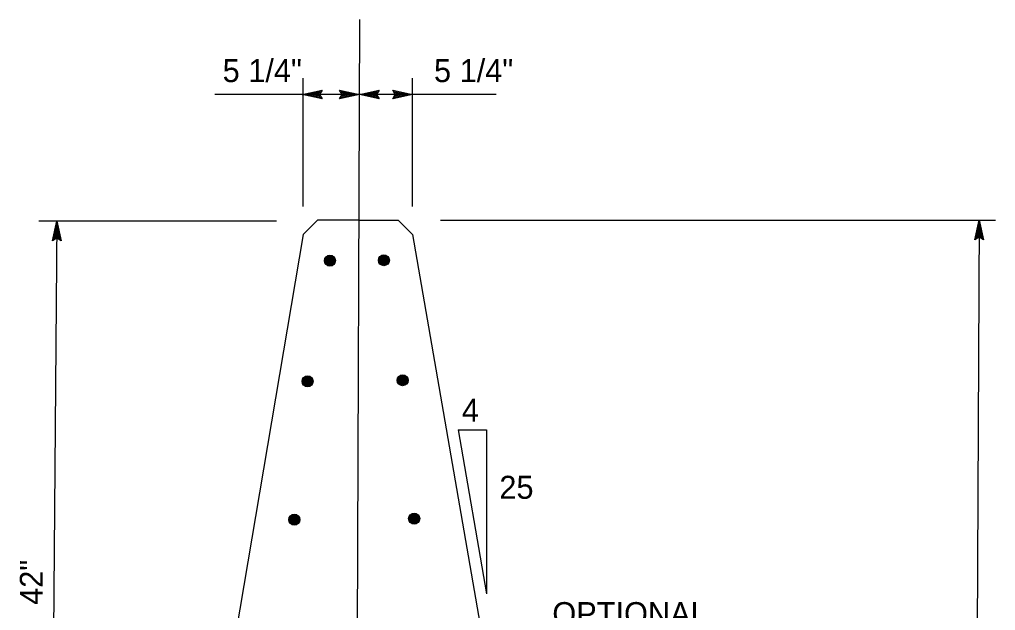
# Model space of a CAD drawing. Extents: x -894 to 866, y -476 to 714.
# Drawn here: x -682.2 to -384.9, y 4.6 to 184.8 of the extents above; entities that cross this region are included whole.
import ezdxf

# ---------------------------------------------------------------- set-up
doc = ezdxf.new("R2010")
doc.units = 0
for name, color, linetype in [('56 Stage 3 Anno', 7, 'Continuous'), ('57 Undefined', 7, 'Continuous'), ('60 Nongeo Data', 7, 'Continuous')]:
    doc.layers.add(name, color=color, linetype=linetype)

msp = doc.modelspace()

# ---------------------------------------------------------------- linework, layer by layer
at = {"layer": '56 Stage 3 Anno'}
for p, q in [((-578.67, 184.76), (-580.17, -211.31)), ((-595.84, 127.78), (-595.84, 166.88)), ((-562.56, 127.78), (-562.56, 166.88)), ((-578.71, 161.88), (-622.72, 161.88)), ((-596.09, 161.88), (-590.09, 163.21)), ((-590.09, 160.54), (-596.09, 161.88)), ((-596.09, 161.88), (-596.09, 161.88)), ((-590.3, 160.89), (-594.71, 161.88)), ((-594.69, 161.88), (-590.32, 162.85)), ((-593.32, 161.87), (-590.5, 162.5)), ((-590.54, 161.25), (-593.32, 161.87)), ((-591.94, 161.87), (-590.73, 162.14)), ((-590.71, 161.6), (-591.94, 161.87)), ((-590.09, 163.21), (-590.89, 161.88)), ((-590.89, 161.88), (-590.09, 160.54)), ((-590.09, 163.21), (-590.09, 163.21)), ((-578.71, 161.88), (-584.72, 160.55)), ((-583.91, 161.88), (-584.71, 163.22)), ((-584.71, 163.22), (-584.71, 163.22)), ((-584.71, 163.22), (-578.71, 161.88)), ((-584.71, 160.55), (-583.91, 161.88)), ((-584.71, 160.55), (-584.71, 160.55)), ((-584.5, 162.86), (-580.09, 161.88)), ((-580.11, 161.87), (-584.48, 160.91)), ((-581.48, 161.88), (-584.3, 161.25)), ((-584.26, 162.5), (-581.48, 161.88)), ((-584.09, 162.15), (-582.86, 161.88)), ((-582.86, 161.88), (-584.07, 161.61)), ((-578.71, 161.88), (-572.71, 163.21)), ((-537.06, 161.88), (-578.71, 161.88)), ((-578.71, 161.88), (-578.71, 161.88)), ((-572.71, 160.54), (-578.71, 161.88)), ((-578.71, 161.88), (-578.71, 161.88)), ((-572.93, 160.89), (-577.34, 161.88)), ((-577.32, 161.88), (-572.95, 162.85)), ((-575.95, 161.87), (-573.13, 162.5)), ((-573.17, 161.25), (-575.95, 161.87)), ((-574.57, 161.87), (-573.36, 162.14)), ((-573.34, 161.6), (-574.57, 161.87)), ((-572.71, 163.21), (-573.51, 161.88)), ((-573.51, 161.88), (-572.71, 160.54)), ((-572.71, 163.21), (-572.71, 163.21)), ((-572.71, 160.54), (-572.71, 160.54)), ((-567.76, 161.88), (-568.56, 163.22)), ((-568.56, 163.22), (-568.56, 163.22)), ((-568.56, 163.22), (-562.56, 161.88)), ((-562.56, 161.88), (-568.56, 160.55)), ((-568.56, 160.55), (-567.76, 161.88)), ((-568.56, 160.55), (-568.56, 160.55)), ((-568.34, 162.86), (-563.94, 161.88)), ((-563.95, 161.87), (-568.32, 160.91)), ((-565.32, 161.88), (-568.15, 161.25)), ((-568.11, 162.5), (-565.32, 161.88)), ((-567.93, 162.15), (-566.7, 161.88)), ((-566.7, 161.88), (-567.91, 161.61)), ((-562.56, 161.88), (-562.56, 161.88)), ((-590.09, 160.54), (-590.09, 160.54)), ((-603.95, 123.28), (-676.39, 123.28)), ((-670.87, 123.28), (-672.32, -54.7)), ((-672.21, 117.28), (-670.87, 123.28)), ((-671.85, 117.49), (-670.87, 121.9)), ((-670.87, 123.28), (-670.87, 123.28)), ((-670.87, 123.28), (-669.54, 117.28)), ((-554, 123.58), (-384.94, 123.58)), ((-389.94, 123.58), (-391.39, -189.7)), ((-391.28, 117.58), (-389.94, 123.58)), ((-390.92, 117.79), (-389.94, 122.2)), ((-389.94, 123.58), (-389.94, 123.58)), ((-389.94, 123.58), (-388.61, 117.58)), ((-389.94, 122.19), (-388.97, 117.81)), ((-671.49, 117.73), (-670.87, 120.51)), ((-671.15, 117.9), (-670.87, 119.13)), ((-670.87, 121.89), (-669.9, 117.51)), ((-670.87, 120.51), (-670.25, 117.69)), ((-670.87, 119.13), (-670.61, 117.92)), ((-390.56, 118.03), (-389.94, 120.81)), ((-390.22, 118.2), (-389.94, 119.43)), ((-389.94, 120.81), (-389.32, 117.99)), ((-389.94, 119.43), (-389.68, 118.22)), ((-670.87, 118.08), (-672.21, 117.28)), ((-672.21, 117.28), (-672.21, 117.28)), ((-669.54, 117.28), (-670.87, 118.08)), ((-669.54, 117.28), (-669.54, 117.28)), ((-389.94, 118.38), (-391.28, 117.58)), ((-391.28, 117.58), (-391.28, 117.58)), ((-388.61, 117.58), (-389.94, 118.38)), ((-388.61, 117.58), (-388.61, 117.58))]:
    msp.add_line(p, q, dxfattribs=at)
at = {"layer": '60 Nongeo Data'}
for p, q in [((-591.51, 123.58), (-595.84, 119.24)), ((-578.71, 123.58), (-591.51, 123.58)), ((-578.71, 123.58), (-566.89, 123.58)), ((-566.89, 123.58), (-562.56, 119.24)), ((-566.89, 123.58), (-562.56, 119.24)), ((-595.84, 119.24), (-625.17, -54.7)), ((-562.56, 119.24), (-508.92, -189.7)), ((-548.66, 59.65), (-539.98, 59.65)), ((-548.66, 59.65), (-539.98, 9.7)), ((-539.98, 59.65), (-539.98, 9.7))]:
    msp.add_line(p, q, dxfattribs=at)
for centre, radius in [((-571.25, 111.38), 1.68), ((-587.68, 111.25), 1.68), ((-587.68, 111.25), 1.55), ((-587.68, 111.25), 1.41), ((-587.68, 111.25), 1.28), ((-587.68, 111.25), 1.14), ((-587.68, 111.25), 1.01), ((-587.68, 111.25), 0.874), ((-587.68, 111.25), 0.739), ((-587.68, 111.25), 0.605), ((-587.68, 111.25), 0.47), ((-587.68, 111.25), 0.336), ((-587.68, 111.25), 0.202), ((-587.68, 111.25), 0.0672), ((-571.25, 111.38), 1.55), ((-571.25, 111.38), 1.41), ((-571.25, 111.38), 1.28), ((-571.25, 111.38), 1.14), ((-571.25, 111.38), 1.01), ((-571.25, 111.38), 0.874), ((-571.25, 111.38), 0.739), ((-571.25, 111.38), 0.605), ((-571.25, 111.38), 0.47), ((-571.25, 111.38), 0.336), ((-571.25, 111.38), 0.202), ((-571.25, 111.38), 0.0672), ((-594.49, 74.48), 1.68), ((-594.49, 74.48), 1.55), ((-594.49, 74.48), 1.41), ((-594.49, 74.48), 1.28), ((-594.49, 74.48), 1.14), ((-594.49, 74.48), 1.01), ((-594.49, 74.48), 0.874), ((-594.49, 74.48), 0.739), ((-594.49, 74.48), 0.605), ((-594.49, 74.48), 0.47), ((-594.49, 74.48), 0.336), ((-594.49, 74.48), 0.202), ((-594.49, 74.48), 0.0672), ((-565.53, 74.8), 1.68), ((-565.53, 74.8), 1.55), ((-565.53, 74.8), 1.41), ((-565.53, 74.8), 1.28), ((-565.53, 74.8), 1.14), ((-565.53, 74.8), 1.01), ((-565.53, 74.8), 0.874), ((-565.53, 74.8), 0.739), ((-565.53, 74.8), 0.605), ((-565.53, 74.8), 0.47), ((-565.53, 74.8), 0.336), ((-565.53, 74.8), 0.202), ((-565.53, 74.8), 0.0672), ((-598.54, 32.3), 1.68), ((-598.54, 32.3), 1.55), ((-598.54, 32.3), 1.41), ((-598.54, 32.3), 1.28), ((-598.54, 32.3), 1.14), ((-598.54, 32.3), 1.01), ((-598.54, 32.3), 0.874), ((-598.54, 32.3), 0.739), ((-598.54, 32.3), 0.605), ((-598.54, 32.3), 0.47), ((-562.02, 32.61), 1.68), ((-562.02, 32.61), 1.55), ((-562.02, 32.61), 1.41), ((-562.02, 32.61), 1.28), ((-562.02, 32.61), 1.14), ((-562.02, 32.61), 1.01), ((-562.02, 32.61), 0.874), ((-562.02, 32.61), 0.739), ((-562.02, 32.61), 0.605), ((-562.02, 32.61), 0.47), ((-562.02, 32.61), 0.336), ((-562.02, 32.61), 0.202), ((-598.54, 32.3), 0.336), ((-598.54, 32.3), 0.202), ((-598.54, 32.3), 0.0672), ((-562.02, 32.61), 0.0672)]:
    msp.add_circle(centre, radius, dxfattribs=at)

# ---------------------------------------------------------------- texts
at = {"layer": '57 Undefined'}
for s, p in [('5 1/4"', (-620.36, 165.68)), ('5 1/4"', (-555.98, 165.68)), ('4', (-547.47, 62.16)), ('25', (-536.07, 38.67)), ('OPTIONAL', (-519.93, 0.17))]:
    msp.add_text(s, height=7, dxfattribs=at).set_placement(p)
msp.add_text('42"', height=7, rotation=90, dxfattribs=at).set_placement((-675.13, 6.33))

doc.saveas('drawing.dxf')
